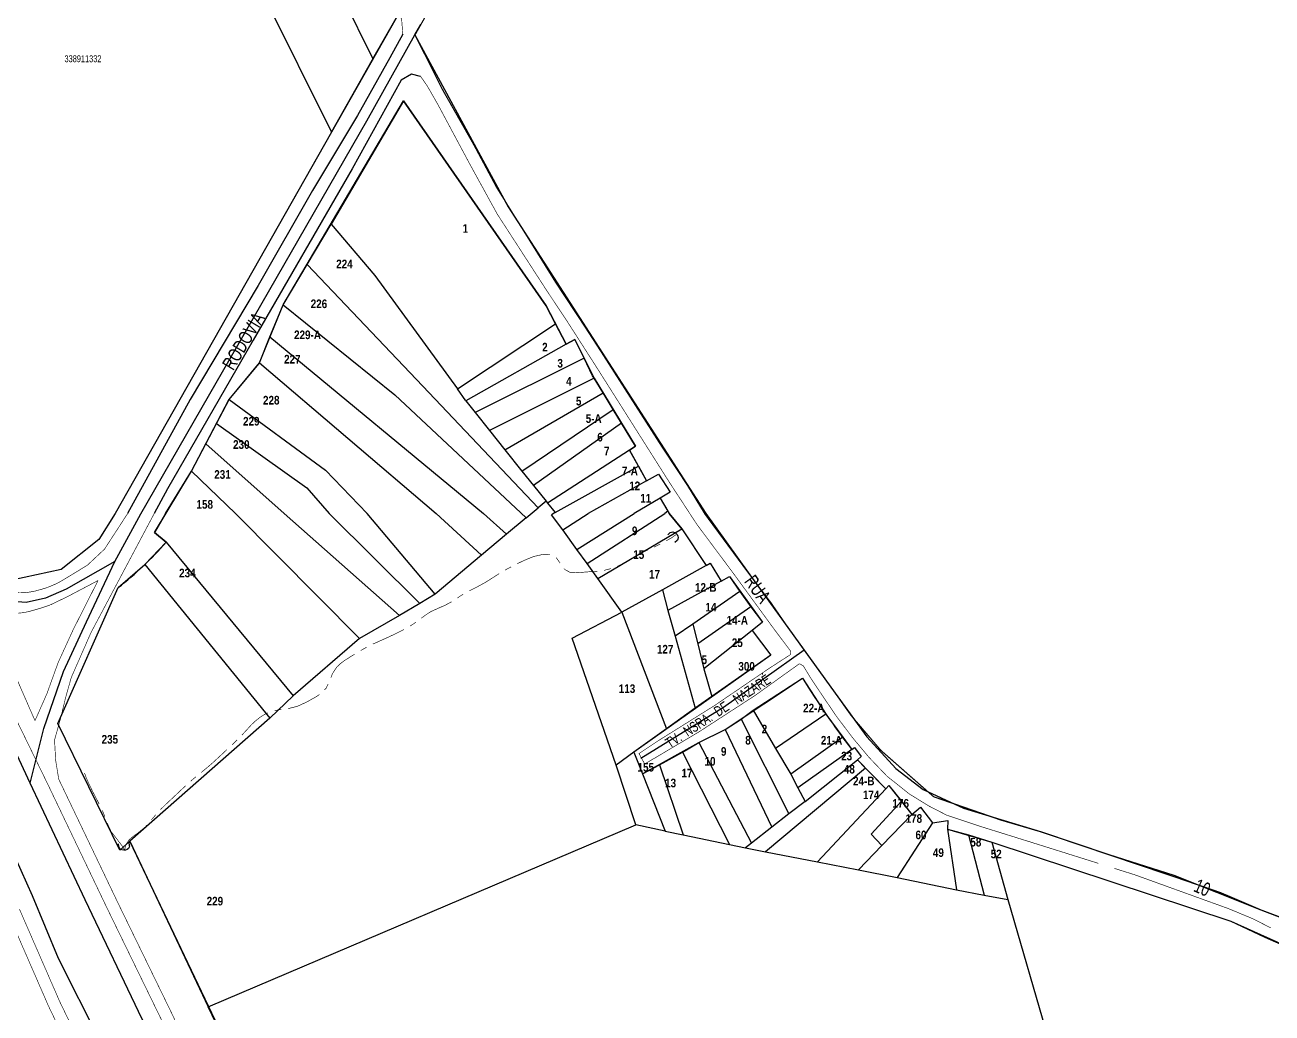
# Model space of a CAD drawing. Extents: x 204256 to 207861, y 4845615 to 4848347.
# Drawn here: x 207123 to 207484.3, y 4846663.7 to 4846949.9 of the extents above; entities that cross this region are included whole.
import ezdxf
from ezdxf.enums import TextEntityAlignment as Align

# ---------------------------------------------------------------- set-up
doc = ezdxf.new("R2010")
doc.units = 0
doc.header["$LTSCALE"] = 1.5
doc.header["$MEASUREMENT"] = 0
doc.linetypes.add('PHANTOMX2', pattern=[5, 2.5, -0.5, 0.5, -0.5, 0.5, -0.5])
doc.linetypes.add('TRACO_25', pattern=[8, 3, -1, 1, -1, 1, -1])
for name, color, linetype in [('CD-MALHA-LOTES', 40, 'CONTINUOUS'), ('CD_TXT_QUADRA', 7, 'CONTINUOUS'), ('HD-CURSO-INTER', 170, 'CONTINUOUS'), ('LM-LIM-SETOR-FISCAL', 7, 'CONTINUOUS'), ('LM-LIMITE-MUNICIPAL', 2, 'CONTINUOUS'), ('RU-QUADRAS', 210, 'CONTINUOUS'), ('SV-EIXO-ROD-ESTR', 7, 'CONTINUOUS'), ('SV-EIXO-RUA-N-PAV', 6, 'CONTINUOUS'), ('SV-EIXO-RUA-PAV', 20, 'CONTINUOUS'), ('SV-EST-MUNIC-PAV', 20, 'CONTINUOUS'), ('SV-PONTE-BUEIRO', 249, 'CONTINUOUS'), ('SV-RUA-NAO-PAV-S-GUIA-C-GUIA', 7, 'PHANTOMX2'), ('SV-RUA-PAVIM-S-GUIA-C-GUIA', 7, 'CONTINUOUS'), ('SV-TXT-MUNIC-PAV', 7, 'CONTINUOUS'), ('SV-TXT-RUA-N-PAV-S-GUIA-C-GUIA', 7, 'CONTINUOUS'), ('Th_NmrPort', 7, 'CONTINUOUS')]:
    doc.layers.add(name, color=color, linetype=linetype)
doc.styles.add('ARIAL', font='ARIAL.TTF')
doc.styles.get("Standard").update_dxf_attribs({"font": 'swisscbo.ttf'})
doc.linetypes.add('Limite', pattern='A,20,-3,[130,ltypeshp.shx,S=6.35,R=0,X=0,Y=0],-3,20', length=46)

# ---------------------------------------------------------------- blocks, each defined once
blk = doc.blocks.new('COD119', base_point=(204405.91, 4845892.55))
at = {"layer": 'SV-PONTE-BUEIRO'}
blk.add_lwpolyline([(204404.4, 4845890.55), (204404.4, 4845891.383333), (204404.4, 4845891.508333), (204404.525833, 4845891.841667), (204404.7775, 4845892.216667), (204405.155, 4845892.425), (204405.658333, 4845892.55), (204406.161667, 4845892.55), (204406.665, 4845892.425), (204407.0425, 4845892.216667), (204407.294167, 4845891.841667), (204407.42, 4845891.508333), (204407.42, 4845891.383333), (204407.42, 4845890.55)], dxfattribs=at)

msp = doc.modelspace()

# ---------------------------------------------------------------- linework, layer by layer
at = {"layer": 'CD-MALHA-LOTES', "linetype": 'Continuous'}
for p, q in [((207198.18, 4846991.75), (207223.81, 4846940.14)), ((207181.54, 4846979.87), (207211.77, 4846918.81)), ((207211.77, 4846918.81), (207149.08, 4846808.4)), ((207204.77, 4846880.5), (207211.75, 4846892.17)), ((207211.75, 4846892.17), (207224.36, 4846877.32)), ((207197.77, 4846868.8), (207204.77, 4846880.5)), ((207204.77, 4846880.5), (207238.24, 4846845.28)), ((207224.36, 4846877.32), (207248.29, 4846844.49)), ((207193.98, 4846859.58), (207197.77, 4846868.8)), ((207197.77, 4846868.8), (207230.12, 4846842.79)), ((207276.68, 4846863.34), (207273.97, 4846868.54)), ((207248.29, 4846844.49), (207276.68, 4846863.34)), ((207279.78, 4846857.4), (207276.68, 4846863.34)), ((207190.9, 4846852.08), (207193.98, 4846859.58)), ((207193.98, 4846859.58), (207255.81, 4846808.4)), ((207279.78, 4846857.4), (207250.74, 4846840.99)), ((207284.99, 4846853.36), (207253.44, 4846837.61)), ((207182.16, 4846841.45), (207190.9, 4846852.08)), ((207190.9, 4846852.08), (207242.16, 4846808.4)), ((207287.9, 4846847.55), (207257.59, 4846832.41)), ((207290.49, 4846843.33), (207287.9, 4846847.55)), ((207230.12, 4846842.79), (207268.25, 4846807.18)), ((207238.24, 4846845.28), (207271.71, 4846810.06)), ((207250.74, 4846840.99), (207248.29, 4846844.49)), ((207262.07, 4846826.82), (207290.49, 4846843.33)), ((207293.41, 4846838.56), (207290.49, 4846843.33)), ((207178.51, 4846834.49), (207182.16, 4846841.45)), ((207182.16, 4846841.45), (207210.1, 4846820.91)), ((207250.74, 4846840.99), (207253.44, 4846837.61)), ((207266.99, 4846820.66), (207293.41, 4846838.56)), ((207295.84, 4846834.6), (207293.41, 4846838.56)), ((207253.44, 4846837.61), (207257.59, 4846832.41)), ((207175.43, 4846828.53), (207178.51, 4846834.49)), ((207178.51, 4846834.49), (207204.63, 4846815.82)), ((207257.59, 4846832.41), (207262.07, 4846826.82)), ((207295.84, 4846834.6), (207270.35, 4846816.46)), ((207171.22, 4846820.65), (207175.43, 4846828.53)), ((207175.43, 4846828.53), (207198.08, 4846808.4)), ((207262.07, 4846826.82), (207266.99, 4846820.66)), ((207298.11, 4846826.76), (207274.42, 4846811.36)), ((207300.72, 4846822.09), (207298.11, 4846826.76)), ((207163.67, 4846808.4), (207171.22, 4846820.65)), ((207171.22, 4846820.65), (207183.98, 4846808.4)), ((207210.1, 4846820.91), (207222.12, 4846808.4)), ((207266.99, 4846820.66), (207270.35, 4846816.46)), ((207276.61, 4846808.63), (207300.72, 4846822.09)), ((207300.72, 4846822.09), (207303.11, 4846817.83)), ((207303.11, 4846817.83), (207286.18, 4846808.4)), ((207303.11, 4846817.83), (207306.59, 4846819.76)), ((207306.59, 4846819.76), (207309.93, 4846814.61)), ((207204.63, 4846815.82), (207211.15, 4846808.4)), ((207270.35, 4846816.46), (207273.97, 4846811.93)), ((207309.93, 4846814.61), (207307.05, 4846812.85)), ((207268.25, 4846807.18), (207271.71, 4846810.06)), ((207273.97, 4846811.93), (207271.71, 4846810.06)), ((207273.97, 4846811.93), (207274.42, 4846811.36)), ((207274.42, 4846811.36), (207276.61, 4846808.63)), ((207307.05, 4846812.85), (207299.48, 4846808.37)), ((207307.05, 4846812.85), (207309.29, 4846809.07)), ((207149.08, 4846808.4), (207144.39, 4846800.81)), ((207163.67, 4846808.4), (207160.52, 4846802.93)), ((207219.91, 4846772.22), (207183.98, 4846808.4)), ((207231.47, 4846778.8), (207198.08, 4846808.4)), ((207237.4, 4846782.34), (207211.15, 4846808.4)), ((207241.87, 4846785.04), (207222.12, 4846808.4)), ((207255.23, 4846796.27), (207242.16, 4846808.4)), ((207262.5, 4846802.36), (207255.81, 4846808.4)), ((207268.25, 4846807.18), (207262.5, 4846802.36)), ((207276.61, 4846808.63), (207275.59, 4846808.04)), ((207278.8, 4846803.63), (207275.59, 4846808.04)), ((207278.8, 4846803.63), (207286.18, 4846808.4)), ((207282.92, 4846797.99), (207299.48, 4846808.37)), ((207285.87, 4846793.9), (207308.43, 4846808.4)), ((207309.29, 4846809.07), (207308.43, 4846808.4)), ((207309.29, 4846809.07), (207309.69, 4846808.4)), ((207313.33, 4846803.95), (207309.69, 4846808.4)), ((207160.52, 4846802.93), (207163.89, 4846800.07)), ((207262.5, 4846802.36), (207255.23, 4846796.27)), ((207282.92, 4846797.99), (207278.8, 4846803.63)), ((207289.02, 4846789.55), (207313.33, 4846803.95)), ((207313.33, 4846803.95), (207320.42, 4846793.28)), ((207144.39, 4846800.81), (207133.47, 4846792.19)), ((207163.89, 4846800.07), (207157.74, 4846793.64)), ((207163.89, 4846800.07), (207200.66, 4846755.61)), ((207255.23, 4846796.27), (207241.87, 4846785.04)), ((207285.87, 4846793.9), (207282.92, 4846797.99)), ((207133.47, 4846792.19), (207119.2, 4846789.07)), ((207150, 4846786.93), (207157.74, 4846793.64)), ((207157.74, 4846793.64), (207193.96, 4846749.1)), ((207289.02, 4846789.55), (207285.87, 4846793.9)), ((207320.42, 4846793.28), (207307.69, 4846786.28)), ((207320.42, 4846793.28), (207321.51, 4846794.01)), ((207321.51, 4846794.01), (207324.74, 4846788.81)), ((207295.91, 4846779.82), (207289.02, 4846789.55)), ((207324.74, 4846788.81), (207309.28, 4846780.3)), ((207324.74, 4846788.81), (207327.09, 4846790.14)), ((207327.09, 4846790.14), (207330.09, 4846785.75)), ((207132.47, 4846747.52), (207150, 4846786.93)), ((207241.87, 4846785.04), (207237.4, 4846782.34)), ((207307.69, 4846786.28), (207295.91, 4846779.82)), ((207307.69, 4846786.28), (207309.28, 4846780.3)), ((207330.09, 4846785.75), (207316.54, 4846776.32)), ((207330.09, 4846785.75), (207333.35, 4846781.39)), ((207237.4, 4846782.34), (207231.47, 4846778.8)), ((207333.35, 4846781.39), (207317.95, 4846770.62)), ((207333.35, 4846781.39), (207336.68, 4846776.94)), ((207231.47, 4846778.8), (207219.91, 4846772.22)), ((207281.59, 4846772.32), (207295.91, 4846779.82)), ((207295.91, 4846779.82), (207308.83, 4846745.97)), ((207309.28, 4846780.3), (207311.36, 4846772.84)), ((207316.54, 4846776.32), (207311.36, 4846772.84)), ((207316.54, 4846776.32), (207317.95, 4846770.62)), ((207333.7, 4846774.5), (207319.73, 4846763.43)), ((207336.68, 4846776.94), (207333.7, 4846774.5)), ((207333.7, 4846774.5), (207339.07, 4846767.33)), ((207219.91, 4846772.22), (207200.66, 4846755.61)), ((207294.29, 4846735.52), (207281.59, 4846772.32)), ((207311.36, 4846772.84), (207317.23, 4846752.01)), ((207317.95, 4846770.62), (207319.73, 4846763.43)), ((207339.07, 4846767.33), (207322.03, 4846755.37)), ((207319.73, 4846763.43), (207322.03, 4846755.37)), ((207334.01, 4846751.4), (207348.29, 4846760.7)), ((207348.29, 4846760.7), (207355.09, 4846750.27)), ((207200.66, 4846755.61), (207193.96, 4846749.1)), ((207322.03, 4846755.37), (207317.23, 4846752.01)), ((207317.23, 4846752.01), (207308.83, 4846745.97)), ((207193.96, 4846749.1), (207153.41, 4846713.49)), ((207325.89, 4846745.81), (207330.5, 4846748.8)), ((207330.5, 4846748.8), (207334.01, 4846751.4)), ((207330.5, 4846748.8), (207344.37, 4846721.36)), ((207334.01, 4846751.4), (207340.49, 4846740.27)), ((207355.09, 4846750.27), (207340.49, 4846740.27)), ((207355.09, 4846750.27), (207360.02, 4846743.64)), ((207150.45, 4846710.89), (207132.47, 4846747.52)), ((207308.83, 4846745.97), (207299.44, 4846739.22)), ((207318.22, 4846742.08), (207325.89, 4846745.81)), ((207325.89, 4846745.81), (207339.37, 4846717.49)), ((207313.54, 4846739.24), (207318.22, 4846742.08)), ((207318.22, 4846742.08), (207333.46, 4846712.92)), ((207360.02, 4846743.64), (207344.86, 4846732.89)), ((207360.02, 4846743.64), (207362.54, 4846740.05)), ((207299.44, 4846739.22), (207294.29, 4846735.52)), ((207299.44, 4846739.22), (207301.91, 4846732.94)), ((207306.88, 4846735.61), (207313.54, 4846739.24)), ((207313.54, 4846739.24), (207327.1, 4846712.49)), ((207340.49, 4846740.27), (207344.86, 4846732.89)), ((207362.54, 4846740.05), (207346.93, 4846728.93)), ((207362.54, 4846740.05), (207363.34, 4846740.56)), ((207363.34, 4846740.56), (207365.28, 4846737.95)), ((207365.28, 4846737.95), (207364.19, 4846737.05)), ((207299.97, 4846718.17), (207294.29, 4846735.52)), ((207301.91, 4846732.94), (207306.88, 4846735.61)), ((207306.88, 4846735.61), (207313.72, 4846715.32)), ((207366.55, 4846734.62), (207337.54, 4846710.42)), ((207349.02, 4846724.95), (207364.19, 4846737.05)), ((207364.19, 4846737.05), (207366.55, 4846734.62)), ((207366.55, 4846734.62), (207372.45, 4846728.61)), ((207301.91, 4846732.94), (207308.45, 4846716.4)), ((207344.86, 4846732.89), (207346.93, 4846728.93)), ((207346.93, 4846728.93), (207349.02, 4846724.95)), ((207372.45, 4846728.61), (207352.62, 4846707.47)), ((207372.45, 4846728.61), (207373.34, 4846729.55)), ((207373.34, 4846729.55), (207376.96, 4846725.01)), ((207349.02, 4846724.95), (207344.37, 4846721.36)), ((207376.96, 4846725.01), (207368.15, 4846715.46)), ((207376.96, 4846725.01), (207380, 4846721.2)), ((207380, 4846721.2), (207382.43, 4846723.28)), ((207382.43, 4846723.28), (207385.96, 4846718.81)), ((207344.37, 4846721.36), (207339.37, 4846717.49)), ((207380, 4846721.2), (207371.3, 4846712.22)), ((207385.96, 4846718.81), (207390.43, 4846719.43)), ((207390.43, 4846719.43), (207390.3, 4846716.93)), ((207176.08, 4846665.48), (207299.97, 4846718.17)), ((207308.45, 4846716.4), (207299.97, 4846718.17)), ((207308.45, 4846716.4), (207313.72, 4846715.32)), ((207339.37, 4846717.49), (207333.46, 4846712.92)), ((207385.96, 4846718.81), (207375.69, 4846702.96)), ((207390.3, 4846716.93), (207392.92, 4846699.33)), ((207390.3, 4846716.93), (207396.39, 4846715.27)), ((207153.41, 4846713.49), (207150.45, 4846710.89)), ((207153.41, 4846713.49), (207176.08, 4846665.48)), ((207313.72, 4846715.32), (207327.1, 4846712.49)), ((207327.1, 4846712.49), (207331.77, 4846711.55)), ((207333.46, 4846712.92), (207331.77, 4846711.55)), ((207371.3, 4846712.22), (207364.54, 4846705.15)), ((207368.15, 4846715.46), (207371.3, 4846712.22)), ((207396.39, 4846715.27), (207400.94, 4846697.85)), ((207396.39, 4846715.27), (207403.17, 4846713.22)), ((207403.17, 4846713.22), (207472.38, 4846690.26)), ((207403.17, 4846713.22), (207407.83, 4846696.58)), ((207331.77, 4846711.55), (207337.54, 4846710.42)), ((207337.54, 4846710.42), (207352.62, 4846707.47)), ((207352.62, 4846707.47), (207364.54, 4846705.15)), ((207364.54, 4846705.15), (207375.69, 4846702.96)), ((207375.69, 4846702.96), (207392.92, 4846699.33)), ((207392.92, 4846699.33), (207400.94, 4846697.85)), ((207400.94, 4846697.85), (207407.83, 4846696.58)), ((207407.83, 4846696.58), (207426.31, 4846632.87)), ((207472.38, 4846690.26), (207482.24, 4846685.67)), ((207482.24, 4846685.67), (207519.1, 4846669.32)), ((207202.95, 4846609.59), (207176.08, 4846665.48))]:
    msp.add_line(p, q, dxfattribs=at)
for points in [[(207223.81, 4846940.14), (207230.56, 4846951.88), (207207.27, 4846998.25)], [(207211.77, 4846918.81), (207223.58, 4846939.75), (207223.81, 4846940.14)], [(207273.97, 4846868.54), (207232.69, 4846927.93), (207211.75, 4846892.17)], [(207284.99, 4846853.36), (207282.32, 4846858.84), (207279.78, 4846857.4)], [(207287.9, 4846847.55), (207287.48, 4846848.24), (207284.99, 4846853.36)], [(207298.11, 4846826.76), (207299.92, 4846827.94), (207295.84, 4846834.6)]]:
    msp.add_lwpolyline(points, dxfattribs=at)
at = {"layer": 'HD-CURSO-INTER', "const_width": 0.18}
for points in [[(207311.35, 4846802.06), (207311.64, 4846802.26)], [(207311.64, 4846802.26), (207311.81, 4846802.4)], [(207305.25, 4846798.65), (207305.34, 4846798.7)], [(207305.34, 4846798.7), (207307.05, 4846799.52)], [(207308.81, 4846800.47), (207309.68, 4846800.97)], [(207309.68, 4846800.97), (207310.41, 4846801.39)], [(207310.41, 4846801.39), (207311.35, 4846802.06)], [(207267.64, 4846794.81), (207270.2, 4846795.85)], [(207270.2, 4846795.85), (207270.4, 4846795.93)], [(207270.4, 4846795.93), (207273.12, 4846796.55)], [(207273.12, 4846796.55), (207273.19, 4846796.57)], [(207273.19, 4846796.57), (207274.11, 4846796.59)], [(207274.11, 4846796.59), (207274.78, 4846796.6)], [(207274.78, 4846796.6), (207275.09, 4846796.49)], [(207276.87, 4846795.67), (207278.03, 4846794.04)], [(207298.18, 4846794.92), (207298.42, 4846795.06)], [(207298.42, 4846795.06), (207300.77, 4846796.43)], [(207300.77, 4846796.43), (207301, 4846796.57)], [(207301, 4846796.57), (207302.54, 4846797.37)], [(207302.54, 4846797.37), (207302.63, 4846797.42)], [(207302.63, 4846797.42), (207303.44, 4846797.8)], [(207262.09, 4846791.98), (207262.35, 4846792.13)], [(207262.35, 4846792.13), (207262.96, 4846792.46)], [(207262.96, 4846792.46), (207263.68, 4846792.84)], [(207263.68, 4846792.84), (207263.85, 4846792.93)], [(207265.63, 4846793.83), (207267.43, 4846794.71)], [(207267.43, 4846794.71), (207267.64, 4846794.81)], [(207279.19, 4846792.41), (207279.34, 4846792.19)], [(207279.34, 4846792.19), (207280.87, 4846791.38)], [(207280.87, 4846791.38), (207281.05, 4846791.28)], [(207284.2, 4846791.33), (207285.83, 4846791.46)], [(207285.83, 4846791.46), (207286.48, 4846791.51)], [(207286.48, 4846791.51), (207287.83, 4846791.58)], [(207287.83, 4846791.58), (207287.98, 4846791.59)], [(207287.98, 4846791.59), (207288.83, 4846791.68)], [(207290.81, 4846791.91), (207292.74, 4846792.43)], [(207294.62, 4846793.09), (207294.92, 4846793.21)], [(207294.92, 4846793.21), (207296.42, 4846793.96)], [(207296.42, 4846793.96), (207297.11, 4846794.31)], [(207297.11, 4846794.31), (207298.18, 4846794.92)], [(207254.03, 4846787.13), (207256.14, 4846788.29)], [(207256.14, 4846788.29), (207256.57, 4846788.53)], [(207256.57, 4846788.53), (207258.68, 4846789.88)], [(207258.68, 4846789.88), (207259.1, 4846790.15)], [(207259.1, 4846790.15), (207259.52, 4846790.42)], [(207259.52, 4846790.42), (207260.36, 4846790.96)], [(207260.36, 4846790.96), (207260.37, 4846790.96)], [(207281.05, 4846791.28), (207281.85, 4846791.24)], [(207281.85, 4846791.24), (207282.57, 4846791.2)], [(207282.57, 4846791.2), (207283.84, 4846791.3)], [(207283.84, 4846791.3), (207284.2, 4846791.33)], [(207248.28, 4846783.91), (207249.11, 4846784.47)], [(207249.11, 4846784.47), (207249.33, 4846784.62)], [(207249.33, 4846784.62), (207249.97, 4846784.99)], [(207251.71, 4846785.98), (207252.6, 4846786.43)], [(207252.6, 4846786.43), (207252.68, 4846786.47)], [(207252.68, 4846786.47), (207253.5, 4846786.87)], [(207253.5, 4846786.87), (207254.03, 4846787.13)], [(207240.54, 4846779.94), (207243.02, 4846781.07)], [(207243.02, 4846781.07), (207243.27, 4846781.18)], [(207243.27, 4846781.18), (207243.94, 4846781.46)], [(207243.94, 4846781.46), (207244.66, 4846781.77)], [(207244.66, 4846781.77), (207246.61, 4846782.82)], [(207237.85, 4846778.07), (207238.65, 4846778.67)], [(207238.65, 4846778.67), (207238.87, 4846778.84)], [(207238.87, 4846778.84), (207240.31, 4846779.79)], [(207240.31, 4846779.79), (207240.54, 4846779.94)], [(207227.73, 4846772.32), (207230.15, 4846773.45)], [(207230.15, 4846773.45), (207230.44, 4846773.58)], [(207230.44, 4846773.58), (207232.83, 4846774.8)], [(207234.57, 4846775.78), (207235.42, 4846776.31)], [(207235.42, 4846776.31), (207235.56, 4846776.4)], [(207235.56, 4846776.4), (207236.24, 4846776.89)], [(207223.78, 4846770.55), (207224.69, 4846770.96)], [(207224.69, 4846770.96), (207225.03, 4846771.11)], [(207225.03, 4846771.11), (207227.43, 4846772.19)], [(207227.43, 4846772.19), (207227.73, 4846772.32)], [(207215.61, 4846765.83), (207216.84, 4846766.59)], [(207216.84, 4846766.59), (207217.14, 4846766.79)], [(207217.14, 4846766.79), (207218.53, 4846767.65)], [(207220.25, 4846768.68), (207221.99, 4846769.66)], [(207212.1, 4846762.02), (207213.02, 4846763.43)], [(207213.02, 4846763.43), (207213.3, 4846763.86)], [(207213.3, 4846763.86), (207214.37, 4846764.89)], [(207214.37, 4846764.89), (207214.39, 4846764.91)], [(207214.39, 4846764.91), (207215.17, 4846765.49)], [(207215.17, 4846765.49), (207215.61, 4846765.83)], [(207210.32, 4846757.88), (207210.8, 4846758.97)], [(207211.61, 4846760.8), (207211.98, 4846761.73)], [(207211.98, 4846761.73), (207212.1, 4846762.02)], [(207206.6, 4846754.88), (207207.28, 4846755.26)], [(207207.28, 4846755.26), (207208.3, 4846755.94)], [(207209.75, 4846757.31), (207210.32, 4846757.88)], [(207199.24, 4846751.86), (207201.18, 4846752.35)], [(207201.18, 4846752.35), (207201.89, 4846752.52)], [(207201.89, 4846752.52), (207203.95, 4846753.47)], [(207203.95, 4846753.47), (207204.62, 4846753.78)], [(207204.62, 4846753.78), (207206.6, 4846754.88)], [(207189.28, 4846747.84), (207189.59, 4846748.14)], [(207189.59, 4846748.14), (207190.82, 4846749.12)], [(207190.82, 4846749.12), (207191.19, 4846749.42)], [(207191.19, 4846749.42), (207191.64, 4846749.69)], [(207191.64, 4846749.69), (207192.48, 4846750.22)], [(207192.48, 4846750.22), (207193.39, 4846750.64)], [(207195.3, 4846751.23), (207196.25, 4846751.48)], [(207196.25, 4846751.48), (207197.26, 4846751.61)], [(207185.86, 4846744.2), (207186.48, 4846744.88)], [(207186.48, 4846744.88), (207187.89, 4846746.41)], [(207187.89, 4846746.41), (207188.51, 4846747.1)], [(207188.51, 4846747.1), (207189.28, 4846747.84)], [(207183.02, 4846741.39), (207183.31, 4846741.65)], [(207183.31, 4846741.65), (207184.45, 4846742.78)], [(207177.6, 4846736.37), (207179.35, 4846737.99)], [(207179.35, 4846737.99), (207179.8, 4846738.4)], [(207179.8, 4846738.4), (207180.82, 4846739.35)], [(207180.82, 4846739.35), (207180.9, 4846739.43)], [(207180.9, 4846739.43), (207181.55, 4846740.03)], [(207174.08, 4846733.39), (207174.66, 4846733.86)], [(207174.66, 4846733.86), (207175.62, 4846734.66)], [(207175.62, 4846734.66), (207175.82, 4846734.82)], [(207175.82, 4846734.82), (207177.14, 4846735.96)], [(207177.14, 4846735.96), (207177.6, 4846736.37)], [(207140.21, 4846733.25), (207140.57, 4846732.32)], [(207140.57, 4846732.32), (207140.74, 4846731.84)], [(207140.74, 4846731.84), (207141.33, 4846730.47)], [(207141.33, 4846730.47), (207141.33, 4846730.46)], [(207141.33, 4846730.46), (207142.2, 4846728.67)], [(207171, 4846730.84), (207171.76, 4846731.49)], [(207171.76, 4846731.49), (207172.33, 4846731.97)], [(207172.33, 4846731.97), (207172.52, 4846732.13)], [(207142.2, 4846728.67), (207142.62, 4846727.8)], [(207142.62, 4846727.8), (207143.1, 4846726.88)], [(207143.1, 4846726.88), (207143.31, 4846726.47)], [(207143.31, 4846726.47), (207143.56, 4846725.99)], [(207165.41, 4846725.64), (207166.6, 4846726.76)], [(207166.6, 4846726.76), (207167.28, 4846727.4)], [(207167.28, 4846727.4), (207168.05, 4846728.13)], [(207168.05, 4846728.13), (207168.37, 4846728.43)], [(207168.37, 4846728.43), (207169.52, 4846729.49)], [(207143.56, 4846725.99), (207144.01, 4846725.14)], [(207144.01, 4846725.14), (207144.47, 4846724.21)], [(207162.25, 4846722.62), (207163.69, 4846724.02)], [(207163.69, 4846724.02), (207164.31, 4846724.62)], [(207164.31, 4846724.62), (207165.14, 4846725.39)], [(207165.14, 4846725.39), (207165.41, 4846725.64)], [(207145.35, 4846722.42), (207145.71, 4846721.63)], [(207145.71, 4846721.63), (207146.12, 4846720.57)], [(207159.61, 4846719.62), (207160.25, 4846720.38)], [(207160.25, 4846720.38), (207160.75, 4846720.98)], [(207160.75, 4846720.98), (207160.9, 4846721.14)], [(207146.82, 4846718.7), (207147.66, 4846716.89)], [(207147.66, 4846716.89), (207147.97, 4846716.22)], [(207147.97, 4846716.22), (207149.36, 4846714.43)], [(207154.39, 4846714.9), (207155.26, 4846715.52)], [(207155.26, 4846715.52), (207155.66, 4846715.8)], [(207155.66, 4846715.8), (207157.6, 4846717.4)], [(207157.6, 4846717.4), (207157.82, 4846717.58)], [(207157.82, 4846717.58), (207158.3, 4846718.11)], [(207149.36, 4846714.43), (207149.8, 4846713.85)], [(207149.8, 4846713.85), (207151.18, 4846712.04)], [(207151.18, 4846712.04), (207151.35, 4846711.82)], [(207152.05, 4846711.86), (207152.15, 4846712.38)], [(207152.15, 4846712.38), (207152.99, 4846713.58)], [(207152.99, 4846713.58), (207153.24, 4846713.94)], [(207153.24, 4846713.94), (207153.68, 4846714.3)], [(207153.68, 4846714.3), (207154.39, 4846714.9)], [(207151.35, 4846711.82), (207151.69, 4846711.19)], [(207151.69, 4846711.19), (207151.86, 4846710.88)], [(207151.86, 4846710.88), (207152.05, 4846711.86)]]:
    msp.add_lwpolyline(points, dxfattribs=at)
at = {"layer": 'LM-LIM-SETOR-FISCAL', "linetype": 'Limite', "ltscale": 0.1, "const_width": 0.13, "flags": 128}
msp.add_lwpolyline([(204255.91, 4845774.54), (204446.84, 4845974), (204535.1, 4846039.96), (204560.77, 4846069.41), (204570.54, 4846097.54), (204632.4, 4846153.82), (204654.94, 4846153.05), (205078.23, 4846433.21), (204983.84, 4846565.04), (204273.38, 4846554.21), (204347.03, 4846594.12), (204378.32, 4846626.2), (204398.13, 4846660.67), (204526.98, 4846971.03), (204438.64, 4847114.19), (204402.08, 4847237.98), (204373.18, 4847447.79), (204373.2, 4847552.6), (204365.79, 4847552.5), (205446.22, 4847576.17), (205460.3, 4847496.97), (205556.14, 4847515.7), (205660.88, 4847539.89), (205654.63, 4847591.47), (205807.66, 4847598.84), (205876.3, 4847605.11), (205880.92, 4847594.37), (205947.96, 4847607.22), (205959.47, 4847609.16), (205968.56, 4847603.73), (205972.79, 4847599.34), (206017.95, 4847599.66), (206211.07, 4847610.99), (206253.35, 4847609.47), (206274.49, 4847604.21), (206283.85, 4847619.28), (206186.17, 4847750.07), (206524.96, 4848001.52), (206519.68, 4848013.26), (206960.49, 4848346.74), (206966.87, 4848336.83), (206987.16, 4848307.84), (207005.71, 4848281.99), (207017.4, 4848267.11), (206974.73, 4848235.13), (206955.48, 4848219.86), (206950.26, 4848216.07), (206955.58, 4848209.27), (206959.42, 4848202.77), (206982.67, 4848172.12), (206995.35, 4848155.22), (207005.92, 4848142.54), (207020.41, 4848120.82), (207031.95, 4848105.77), (207060.87, 4848065.4), (207066.5, 4848058.01), (207069.11, 4848053.33), (207069.26, 4848049.8), (207069.37, 4848045.04), (207075.04, 4848034.33), (207087.01, 4848019.05), (207090.77, 4848014.03), (207100.06, 4848001.48), (207111.59, 4847986.15), (207126.09, 4847965.9), (207130.37, 4847960.22), (207134.22, 4847955.66), (207145.03, 4847940.16), (207159.13, 4847921.36), (207169.47, 4847906.92), (207186.34, 4847883.83), (207193.03, 4847885.67), (207202.51, 4847892.47), (207242.67, 4847921.29), (207248.23, 4847915.4), (207260.72, 4847896.98), (207285.87, 4847860.83), (207310.76, 4847826.26), (207315.6, 4847819.35), (207328.91, 4847799.72), (207333.8, 4847793.43), (207340.01, 4847785.42), (207350.49, 4847771.92), (207365.1, 4847750.55), (207367.63, 4847745.51), (207368.81, 4847743.14), (207390.62, 4847713.26), (207400.06, 4847698.96), (207410.24, 4847685.38), (207427.79, 4847661.69), (207431.06, 4847656.73), (207440.44, 4847642.51), (207457.67, 4847619.01), (207463.75, 4847610.71), (207498.88, 4847562.81), (207506.17, 4847553.18), (207511.91, 4847545.61), (207531.85, 4847519.47), (207540.14, 4847507.78), (207556.36, 4847486.66), (207571.87, 4847465.34), (207564.83, 4847458.43), (207551.89, 4847445.71), (207534.74, 4847428.33), (207518.94, 4847409.14), (207499.11, 4847384.81), (207498.17, 4847383.65), (207496.47, 4847381.56), (207486.15, 4847368.88), (207482.26, 4847364.11), (207477.47, 4847358.01), (207465.6, 4847339.64), (207465.56, 4847339.57), (207453.37, 4847317.61), (207438.93, 4847286.56), (207430.8, 4847269.09), (207410.93, 4847225.64), (207406.21, 4847217.15), (207396.71, 4847200.13), (207391.02, 4847192.25), (207379.11, 4847175.75), (207360.52, 4847152.72), (207355.52, 4847146.52), (207336.47, 4847121.03), (207323.47, 4847103.64), (207318.06, 4847094.89), (207310.15, 4847082.08), (207305.19, 4847073.38), (207304.65, 4847072.43), (207303.79, 4847070.78), (207287.7, 4847039.93), (207271.61, 4847010.96), (207261.28, 4846991.91), (207237.73, 4846950.07), (207236, 4846947.01), (207246.02, 4846928.73), (207251.02, 4846918.92), (207261.83, 4846899.5), (207265.63, 4846893.3), (207284.85, 4846863.07), (207289.66, 4846855.66), (207307.47, 4846827.84), (207314.88, 4846816.63), (207320.06, 4846808.15), (207332.53, 4846791.25), (207339.11, 4846782.58), (207345.12, 4846773.87), (207348.76, 4846768.8), (207357.76, 4846756.36), (207363.08, 4846749.04), (207366.95, 4846743.73), (207375.37, 4846734.54), (207383.22, 4846728.41), (207384.7, 4846727.73), (207392.17, 4846724.3), (207394.9, 4846723.05), (207402.49, 4846720.73), (207417.51, 4846716.14), (207437.03, 4846709.56), (207455.89, 4846703.64), (207460.62, 4846701.8), (207464.4, 4846700.29), (207467.39, 4846699.09), (207481.11, 4846693.55), (207488.13, 4846690.92), (207492.95, 4846689.16), (207510.17, 4846679.84), (207529.47, 4846668.22), (207543.72, 4846659.45), (207561.49, 4846646.95), (207570.84, 4846639.98), (207577.05, 4846635.29), (207586.86, 4846628.1), (207606.11, 4846612.63), (207623.66, 4846599.69), (207639.45, 4846588.94), (207662.08, 4846572.67), (207671.27, 4846565.58), (207685.28, 4846561.61), (207697.24, 4846558.13), (207709.78, 4846554.65), (207731.23, 4846549.14), (207735.6, 4846547.91), (207745.02, 4846545.25), (207762.81, 4846541.24), (207775.65, 4846538.39), (207787.75, 4846535.54), (207783.77, 4846513.63), (207781.5, 4846502.37), (207779.56, 4846492.81), (207778.5, 4846480), (207783.13, 4846476.08), (207788.36, 4846474.34), (207788.71, 4846474.22), (207798.97, 4846471.45), (207842.08, 4846460.36), (207844.37, 4846459.93), (207847.21, 4846459.39), (207851.95, 4846457.87), (207854.6, 4846457.02), (207858.96, 4846455.96), (207860.74, 4846451.34), (207859.67, 4846437.09), (207856.83, 4846420), (207854.33, 4846403.63), (207846.53, 4846396.15), (207836.81, 4846356.4), (207833.21, 4846341.98), (207827.16, 4846317.88), (207806.6, 4846238.03), (207795.3, 4846194.29), (207792.57, 4846183.36), (207787.76, 4846165.39), (207754.01, 4846025.3), (207739.36, 4845961), (207739.21, 4845960.34), (207737.77, 4845953.31), (207733.28, 4845938.2), (207726.95, 4845910.14), (207723, 4845891.36), (207741.21, 4845886.65), (207760.55, 4845879.79), (207773.24, 4845875.33), (207781.18, 4845873.09), (207785.9, 4845871.77), (207797.77, 4845868.36), (207799.24, 4845867.93), (207814.84, 4845863.98), (207831.48, 4845857.74), (207850.72, 4845850.88), (207842.01, 4845830.09), (207833.57, 4845800.72), (207825.14, 4845777.91), (207814.83, 4845746.81), (207813.3, 4845742.3), (207812.54, 4845740.05), (207809.34, 4845729.53), (207804.2, 4845714.63), (207791.7, 4845677.75), (207783.5, 4845679.57), (207766.81, 4845685.02), (207754.43, 4845688.82), (207739.64, 4845691.3), (207722.13, 4845693.94), (207717.1, 4845694.68), (207690.08, 4845700.62), (207680.08, 4845702.89), (207670.03, 4845704.98), (207667.81, 4845700.16), (207660.99, 4845676.98), (207660.54, 4845673.8), (207657.39, 4845659.57), (207656.59, 4845656.53), (207655.95, 4845653.98), (207650.56, 4845639.59), (207647.27, 4845633.02), (207644.17, 4845622.85), (207641.37, 4845615.1), (207618.1, 4845615.4), (207601.33, 4845615.86), (207592.93, 4845615.82), (207543.69, 4845617.43), (207493.78, 4845618.83), (207471.28, 4845620.61), (207442.67, 4845621.38), (207409.05, 4845621.45), (207395.8, 4845621.64), (207345.61, 4845622.76), (207297.34, 4845623.66), (207294.87, 4845656.58), (207289.29, 4845728.51), (207262.54, 4845726.7), (207256.04, 4845726.92), (207223.17, 4845727.38), (207195.16, 4845729.67), (207135.61, 4845730.44), (207094.04, 4845731.93), (207071.52, 4845732.83), (207036.85, 4845734.18), (207004.87, 4845734.18), (206995.29, 4845734.45), (206955.41, 4845735.22), (205304.22, 4845806.54), (205065.89, 4845798.29), (204762.24, 4845774.02), (204255.91, 4845774.54)], close=True, dxfattribs=at)
at = {"layer": 'LM-LIMITE-MUNICIPAL'}
msp.add_lwpolyline([(207261.28, 4846991.91, 0.35, 0.35, 0), (207237.73, 4846950.07, 0.35, 0.35, 0), (207236, 4846947.01, 0.35, 0.35, 0), (207244.09, 4846930.97, 0.35, 0.35, 0), (207253.12, 4846915.07, 0.35, 0.35, 0), (207259.69, 4846902.79, 0.35, 0.35, 0), (207276.89, 4846875.13, 0.35, 0.35, 0), (207284.85, 4846863.07, 0.35, 0.35, 0), (207289.66, 4846855.66, 0.35, 0.35, 0), (207307.47, 4846827.84, 0.35, 0.35, 0), (207314.88, 4846816.63, 0.35, 0.35, 0), (207320.06, 4846808.15, 0.35, 0.35, 0), (207332.53, 4846791.25, 0.35, 0.35, 0), (207339.11, 4846782.58, 0.35, 0.35, 0), (207345.12, 4846773.87, 0.35, 0.35, 0), (207348.76, 4846768.8, 0.35, 0.35, 0), (207357.76, 4846756.36, 0.35, 0.35, 0), (207362.34, 4846749.91, 0.35, 0.35, 0), (207363.08, 4846749.04, 0.35, 0.35, 0), (207370.95, 4846739.81, 0.35, 0.35, 0), (207384.7, 4846727.73, 0.35, 0.35, 0), (207386.29, 4846726.34, 0.35, 0.35, 0), (207392.17, 4846724.3, 0.35, 0.35, 0), (207402.49, 4846720.73, 0.35, 0.35, 0), (207405.74, 4846719.6, 0.35, 0.35, 0), (207417.51, 4846716.14, 0.35, 0.35, 0), (207437.03, 4846709.56, 0.35, 0.35, 0), (207457.67, 4846702.6, 0.35, 0.35, 0), (207464.4, 4846700.29, 0.35, 0.35, 0), (207469.41, 4846698.56, 0.35, 0.35, 0), (207481.11, 4846693.55, 0.35, 0.35, 0), (207488.13, 4846690.92, 0.35, 0.35, 0)], format="xyseb", dxfattribs=at)
at = {"layer": 'RU-QUADRAS', "color": 6, "linetype": 'Continuous'}
msp.add_lwpolyline([(207038.48, 4846949.75), (207179.89, 4847052.77), (207230.56, 4846951.88), (207149.08, 4846808.4), (207144.39, 4846800.81), (207133.47, 4846792.19), (207119.2, 4846789.07)], close=True, dxfattribs=at)
msp.add_lwpolyline([(207202.95, 4846609.59), (207153.41, 4846713.49), (207150.45, 4846710.89), (207132.47, 4846747.52), (207150, 4846786.93, 0.046741), (207163.89, 4846800.07), (207160.52, 4846802.93), (207171.22, 4846820.65), (207182.01, 4846841.27), (207190.81, 4846851.87), (207197.79, 4846868.84), (207232.69, 4846927.93), (207273.97, 4846868.54), (207279.78, 4846857.4), (207282.32, 4846858.84), (207287.9, 4846847.55), (207299.92, 4846827.94), (207298.11, 4846826.76), (207303.11, 4846817.83), (207306.59, 4846819.76), (207309.93, 4846814.61), (207307.05, 4846812.85), (207309.69, 4846808.4), (207313.33, 4846803.95), (207320.42, 4846793.28), (207321.51, 4846794.01), (207324.74, 4846788.81), (207327.09, 4846790.14), (207336.68, 4846776.94), (207333.7, 4846774.5), (207339.07, 4846767.33), (207299.44, 4846739.22), (207301.91, 4846732.94), (207318.22, 4846742.08), (207325.89, 4846745.81), (207348.29, 4846760.7, 0.026078), (207362.54, 4846740.05), (207363.34, 4846740.56), (207365.28, 4846737.95), (207364.19, 4846737.05), (207372.45, 4846728.61), (207373.34, 4846729.55), (207380, 4846721.2), (207382.43, 4846723.28), (207385.96, 4846718.81), (207390.43, 4846719.43), (207390.3, 4846716.93), (207403.17, 4846713.22), (207472.38, 4846690.26), (207519.1, 4846669.32)], format="xyb", dxfattribs=at)
at = {"layer": 'SV-EIXO-ROD-ESTR'}
for points in [[(207156.52, 4846808.33), (207222.01, 4846922.16), (207236, 4846947.01), (207237.73, 4846950.07)], [(207238.65, 4846247.63), (207236.02, 4846281.25), (207233.38, 4846315.52), (207232.72, 4846328.04), (207226.96, 4846384.56), (207222.34, 4846437.12), (207217.07, 4846471.73), (207210.15, 4846500.56), (207202.24, 4846527.59), (207191.36, 4846553.95), (207177.85, 4846583.45), (207162.03, 4846617.72), (207144.57, 4846655.95), (207132.7, 4846679.51), (207125.12, 4846697.64), (207113.59, 4846723.34), (207094.48, 4846761.57), (207069.05, 4846808.4)], [(207253.48, 4846248.45), (207250.52, 4846285.69), (207247.88, 4846315.85), (207243.6, 4846361.66), (207238.98, 4846424.11), (207233.71, 4846461.68), (207228.11, 4846493.81), (207218.55, 4846523.8), (207211.96, 4846542.42), (207198.78, 4846573.06), (207179.66, 4846613.93), (207165.82, 4846644.58), (207156.93, 4846661.88), (207140.45, 4846696.48), (207124.49, 4846730.29), (207108.64, 4846764.15), (207092.22, 4846793.68), (207084.6, 4846808.4)], [(207124.49, 4846730.29), (207128.45, 4846746.14), (207134.11, 4846762.58), (207140.79, 4846776.97), (207149.01, 4846794.45), (207156.52, 4846808.33)], [(207149.01, 4846794.45), (207134.88, 4846786.48), (207128.97, 4846783.91), (207123.31, 4846782.63), (207115.6, 4846783.14), (207107.64, 4846785.71), (207092.22, 4846793.68)]]:
    msp.add_lwpolyline(points, dxfattribs=at)
at = {"layer": 'SV-EIXO-RUA-N-PAV'}
msp.add_lwpolyline([(207348.76, 4846768.8), (207325.4, 4846752.15), (207301.47, 4846737.41)], dxfattribs=at)
at = {"layer": 'SV-EIXO-RUA-PAV'}
for points in [[(207236, 4846947.01), (207262.98, 4846897.22), (207320.31, 4846808.39)], [(207320.31, 4846808.39), (207332.53, 4846791.25), (207348.76, 4846768.8), (207357.76, 4846756.36), (207366.95, 4846743.73), (207375.37, 4846734.54), (207383.22, 4846728.41), (207394.9, 4846723.05), (207417.51, 4846716.14), (207437.03, 4846709.56), (207455.89, 4846703.64), (207481.11, 4846693.55), (207488.13, 4846690.92)]]:
    msp.add_lwpolyline(points, dxfattribs=at)
at = {"layer": 'SV-EST-MUNIC-PAV'}
for points in [[(207232.45, 4846947.28), (207228.75, 4846940.4), (207219.33, 4846923.68), (207206.32, 4846901.94), (207190.53, 4846874.44), (207170.82, 4846841.41), (207152.72, 4846808.4)], [(207237.64, 4846935.01), (207234.97, 4846935.65), (207231.97, 4846933.91), (207217.78, 4846908.26), (207189.07, 4846858.6), (207164.24, 4846815.52), (207160.45, 4846808.4)]]:
    msp.add_lwpolyline(points, dxfattribs=at)
at = {"layer": 'SV-EST-MUNIC-PAV', "linetype": 'Continuous', "const_width": 0.18, "flags": 128}
for points in [[(207090.82, 4846808.25), (207098.36, 4846794.01), (207129.62, 4846729.91), (207146.83, 4846693.95), (207162.75, 4846661.28), (207186.19, 4846608.89), (207199.03, 4846580.47), (207209.05, 4846558.76), (207216.35, 4846541.12), (207222.48, 4846523.27), (207228.06, 4846504.12), (207231.92, 4846490.22), (207235.73, 4846472.53), (207238.85, 4846455.06), (207241.43, 4846438.73), (207243.67, 4846423.22), (207245.17, 4846407.14), (207247.05, 4846387.07), (207248.5, 4846367.75), (207249.86, 4846354.16), (207251.47, 4846336.37), (207253.17, 4846313.55), (207254.83, 4846298.23), (207259.56, 4846245.21)], [(207160.45, 4846808.4), (207142.13, 4846773.92), (207139.05, 4846766.91), (207136.41, 4846760.91), (207134.76, 4846755.05), (207133.28, 4846748.95), (207131.56, 4846742.8), (207131.86, 4846737.01), (207132.77, 4846731.42)]]:
    msp.add_lwpolyline(points, dxfattribs=at)
at = {"layer": 'SV-EST-MUNIC-PAV', "const_width": 0.18}
for points in [[(207152.55, 4846808.09), (207146.03, 4846798.06)], [(207152.72, 4846808.4), (207152.55, 4846808.09)], [(207146.03, 4846798.06), (207141.04, 4846793.39)], [(207134.25, 4846789.26), (207132.95, 4846788.52), (207131.61, 4846787.85), (207130.23, 4846787.25), (207128.81, 4846786.73), (207126.01, 4846785.94), (207124.53, 4846785.66), (207123.04, 4846785.47), (207121.54, 4846785.4), (207119.61, 4846785.48), (207118.11, 4846785.68), (207116.64, 4846785.99), (207114.28, 4846786.71), (207111.51, 4846787.85), (207110.14, 4846788.49), (207108.62, 4846789.24), (207107.29, 4846789.94), (207104.9, 4846791.5), (207102.77, 4846793.56), (207101.9, 4846794.82)], [(207141.04, 4846793.39), (207134.25, 4846789.26)], [(207144.16, 4846788.97), (207135.32, 4846784.32)], [(207136.96, 4846774.74), (207144.16, 4846788.97)], [(207135.32, 4846784.32), (207130.27, 4846781.88)], [(207130.27, 4846781.88), (207127.43, 4846780.93), (207125.45, 4846780.36), (207123.98, 4846779.95), (207122.5, 4846779.66), (207121, 4846779.51), (207118.44, 4846779.62), (207116.96, 4846779.89), (207115.37, 4846780.29), (207113.93, 4846780.74), (207111.39, 4846781.58)], [(207133.38, 4846766.92), (207136.96, 4846774.74)], [(207132.59, 4846765.19), (207133.38, 4846766.92)], [(207129.34, 4846756.19), (207132.59, 4846765.19)], [(207125.89, 4846748.37), (207129.34, 4846756.19)], [(207121.38, 4846693.78), (207133.02, 4846667.08)], [(207133.02, 4846667.08), (207149.45, 4846632.93)]]:
    msp.add_lwpolyline(points, dxfattribs=at)
at = {"layer": 'SV-EST-MUNIC-PAV', "linetype": 'TRACO_25', "const_width": 0.18, "flags": 128}
for points in [[(207111.39, 4846781.58), (207117.78, 4846766.95), (207125.89, 4846748.37)], [(207132.77, 4846731.42), (207149.98, 4846695.47), (207165.92, 4846662.76), (207189.38, 4846610.33), (207202.22, 4846581.92), (207212.26, 4846560.16), (207219.62, 4846542.35), (207225.81, 4846524.34), (207228.98, 4846513.88), (207231.44, 4846505.06), (207235.32, 4846491.06), (207239.16, 4846473.21), (207241.52, 4846460.02), (207242.3, 4846455.66), (207245.26, 4846438.46), (207247.43, 4846423.92), (207248.66, 4846407.44), (207250.54, 4846387.36), (207251.99, 4846368.06), (207253.35, 4846354.49), (207254.96, 4846336.66), (207256.66, 4846313.86), (207258.31, 4846298.57), (207261.5, 4846261.1)], [(207118.17, 4846692.38), (207129.84, 4846665.62), (207146.29, 4846631.44), (207160.61, 4846600.49), (207173.86, 4846573.63), (207182.82, 4846553.21), (207190.72, 4846534.04), (207196.14, 4846519.34), (207200.58, 4846504.59), (207204.24, 4846491.89), (207208.27, 4846474.96), (207210.84, 4846460.86), (207213.41, 4846440.86), (207215.33, 4846422.48), (207217.96, 4846394.55), (207224.78, 4846307.01), (207229.35, 4846250.86), (207230.64, 4846234.83), (207239.63, 4846131.09), (207250.79, 4845990.79), (207256.86, 4845924.03), (207261.56, 4845865.34), (207266.53, 4845811.51), (207271.48, 4845755.98), (207272.32, 4845737.58)]]:
    msp.add_lwpolyline(points, dxfattribs=at)
at = {"layer": 'SV-RUA-NAO-PAV-S-GUIA-C-GUIA', "linetype": 'TRACO_25', "const_width": 0.18, "flags": 128}
for points in [[(207030.78, 4846940.46), (207031.55, 4846944.24), (207035.61, 4846947.58), (207040.18, 4846951.61), (207047.67, 4846957.52), (207106.04, 4847001.84), (207154.72, 4847037.34), (207178.74, 4847053.12), (207180.07, 4847053.32), (207181.84, 4847052.77), (207183.04, 4847050.58), (207193.87, 4847027.75), (207208.49, 4846998.82), (207221.44, 4846973.53), (207227.16, 4846961.28), (207230.5, 4846954.46), (207232.13, 4846951.64), (207232.45, 4846947.28)], [(207343.37, 4846766.59), (207338.62, 4846763.52), (207322.81, 4846752.76), (207306.48, 4846742.56), (207300.91, 4846738.85), (207302.56, 4846735.82), (207318.3, 4846745.14), (207334.54, 4846755.67), (207347.41, 4846764.89)]]:
    msp.add_lwpolyline(points, dxfattribs=at)
at = {"layer": 'SV-RUA-PAVIM-S-GUIA-C-GUIA', "linetype": 'Continuous', "const_width": 0.18, "flags": 128}
for points in [[(207315.62, 4846808.39), (207309.67, 4846817.49), (207289.03, 4846850.1), (207280.34, 4846863.67), (207274.1, 4846873.08), (207259.85, 4846895.1), (207251.96, 4846909.45), (207242.58, 4846926.97), (207239.59, 4846932.17), (207237.64, 4846935.01)], [(207315.62, 4846808.39), (207317.66, 4846805.27), (207328.32, 4846790.96), (207340.25, 4846774.63), (207344.84, 4846768.53), (207344.76, 4846767.49), (207343.37, 4846766.59)], [(207347.41, 4846764.89), (207348.54, 4846764.22), (207351.04, 4846760.11), (207358.13, 4846749.62), (207362.85, 4846743.38), (207367.59, 4846737.71), (207372.8, 4846732.27), (207379.18, 4846727.19), (207384.78, 4846723.72), (207390.17, 4846720.95), (207400.3, 4846717.6), (207414.48, 4846713.18), (207433.99, 4846707.05)], [(207438.64, 4846705.59), (207444.57, 4846703.73), (207471.71, 4846693.93), (207478.91, 4846690.94), (207483.99, 4846688.34)]]:
    msp.add_lwpolyline(points, dxfattribs=at)

# ---------------------------------------------------------------- block references
at = {"layer": 'SV-PONTE-BUEIRO'}
for p, rotation in [((207311.76, 4846802.46, 13.57), 313), ((207151.86, 4846710.88, 11.42), 187)]:
    msp.add_blockref('COD119', p, dxfattribs=dict(at, rotation=rotation))

# ---------------------------------------------------------------- texts
at = {"layer": 'CD_TXT_QUADRA', "linetype": 'Continuous', "style": 'ARIAL', "width": 0.7}
msp.add_text('338911332', height=2, dxfattribs=at).set_placement((207139.79, 4846940.12), align=Align.MIDDLE)
at = {"layer": 'SV-TXT-MUNIC-PAV', "style": 'ARIAL', "width": 0.7}
msp.add_text('RODOVIA', height=4, rotation=59, dxfattribs=at).set_placement((207183.34, 4846849.59))
at = {"layer": 'SV-TXT-RUA-N-PAV-S-GUIA-C-GUIA', "style": 'ARIAL', "width": 0.7}
for s, height, rotation, p in [('RUA', 4, 305.9043, (207331.23, 4846788.67)), ('TV.  NSRA.  DE   NAZARÉ', 3, 33, (207309.83, 4846740.28)), ('10', 4, 336, (207461.34, 4846699.07))]:
    msp.add_text(s, height=height, rotation=rotation, dxfattribs=at).set_placement(p)
at = {"layer": 'Th_NmrPort', "color": 1}
for s, p in [('1', (207249.79, 4846890.95)), ('224', (207213.17, 4846880.68)), ('226', (207205.78, 4846869.13)), ('229-A', (207200.96, 4846860.14)), ('2', (207272.85, 4846856.57)), ('227', (207198.07, 4846853.08)), ('3', (207277.27, 4846851.91)), ('4', (207279.79, 4846846.7)), ('228', (207191.96, 4846841.21)), ('5', (207282.63, 4846840.95)), ('229', (207186.18, 4846835.11)), ('5-A', (207285.46, 4846835.89)), ('6', (207288.8, 4846830.51)), ('230', (207183.29, 4846828.37)), ('7', (207290.78, 4846826.48)), ('231', (207177.83, 4846819.7)), ('7-A', (207295.96, 4846820.73)), ('12', (207298.07, 4846816.39)), ('11', (207301.27, 4846812.82)), ('158', (207172.69, 4846811.03)), ('9', (207298.86, 4846803.35)), ('15', (207299.24, 4846796.49)), ('234', (207167.66, 4846791.16)), ('17', (207303.81, 4846790.78)), ('12-B', (207317.14, 4846786.97)), ('14', (207320.18, 4846781.26)), ('14-A', (207326.28, 4846777.45)), ('127', (207306.09, 4846769.07)), ('25', (207327.8, 4846770.97)), ('5', (207319.04, 4846766.02)), ('300', (207329.7, 4846764.12)), ('113', (207295.05, 4846757.65)), ('22-A', (207348.46, 4846752.03)), ('2', (207336.46, 4846745.93)), ('235', (207145.19, 4846742.98)), ('8', (207331.7, 4846742.7)), ('21-A', (207353.6, 4846742.7)), ('10', (207319.9, 4846736.6)), ('9', (207324.66, 4846739.46)), ('23', (207359.5, 4846738.13)), ('155', (207300.48, 4846734.89)), ('17', (207313.23, 4846733.18)), ('48', (207360.27, 4846734.32)), ('13', (207308.47, 4846730.32)), ('24-B', (207362.93, 4846730.89)), ('174', (207365.79, 4846726.89)), ('176', (207374.36, 4846724.42)), ('178', (207378.17, 4846720.04)), ('60', (207381.02, 4846715.28)), ('58', (207396.92, 4846713.18)), ('49', (207386.07, 4846710.14)), ('52', (207402.82, 4846709.76)), ('229', (207175.63, 4846696.1))]:
    msp.add_text(s, height=2.5, dxfattribs=at).set_placement(p, align=Align.MIDDLE_LEFT)

doc.saveas('drawing.dxf')
